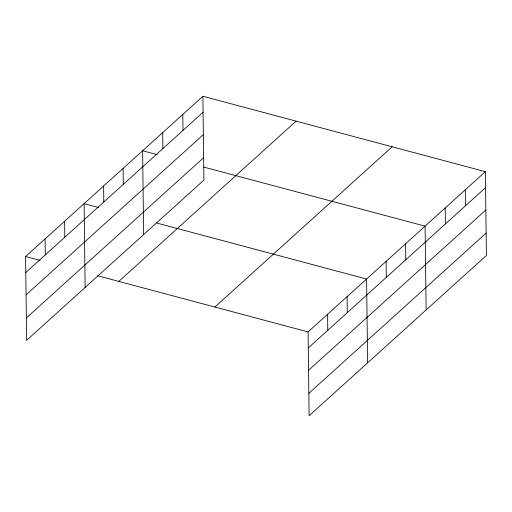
<?xml version="1.0" encoding="UTF-8"?>
<svg xmlns="http://www.w3.org/2000/svg" width="512" height="512" viewBox="0 0 512 512"><rect width="100%" height="100%" fill="white"/><g stroke="black" fill="none" stroke-linecap="round" stroke-linejoin="round"><path stroke-width="0.77" d="M202.893 96.269L203.917 180.077L26.624 340.339L25.6 256.531L202.893 96.269L485.376 171.661L486.4 255.469L309.107 415.731L308.083 331.923L485.376 171.661M25.798 272.506L203.085 112.243M26.067 294.893L203.36 134.63M26.349 317.952L203.642 157.69M118.822 281.408L296.109 121.146M214.867 307.04L392.154 146.778M308.282 347.904L485.574 187.642M308.55 370.285L485.843 210.022M308.832 393.35L486.125 233.088M157.133 154.63L142.611 150.758L143.635 234.566M203.738 167.072L425.094 226.15L426.118 309.958M98.624 207.514L84.109 203.642L85.133 287.45M156.698 223.014L366.592 279.034L367.616 362.848M25.6 256.531L40.115 260.403M97.427 275.699L308.083 331.923M465.28 189.824L465.478 205.805M445.19 207.987L445.382 223.968M405.594 243.776L405.792 259.757M386.093 261.408L386.285 277.389M347.091 296.666L347.283 312.646M327.584 314.298L327.782 330.272M182.797 114.432L182.995 130.406M162.707 132.595L162.899 148.57M123.11 168.384L123.309 184.365M103.61 186.016L103.802 201.99M64.602 221.274L64.8 237.248M45.101 238.899L45.299 254.88"/></g></svg>
